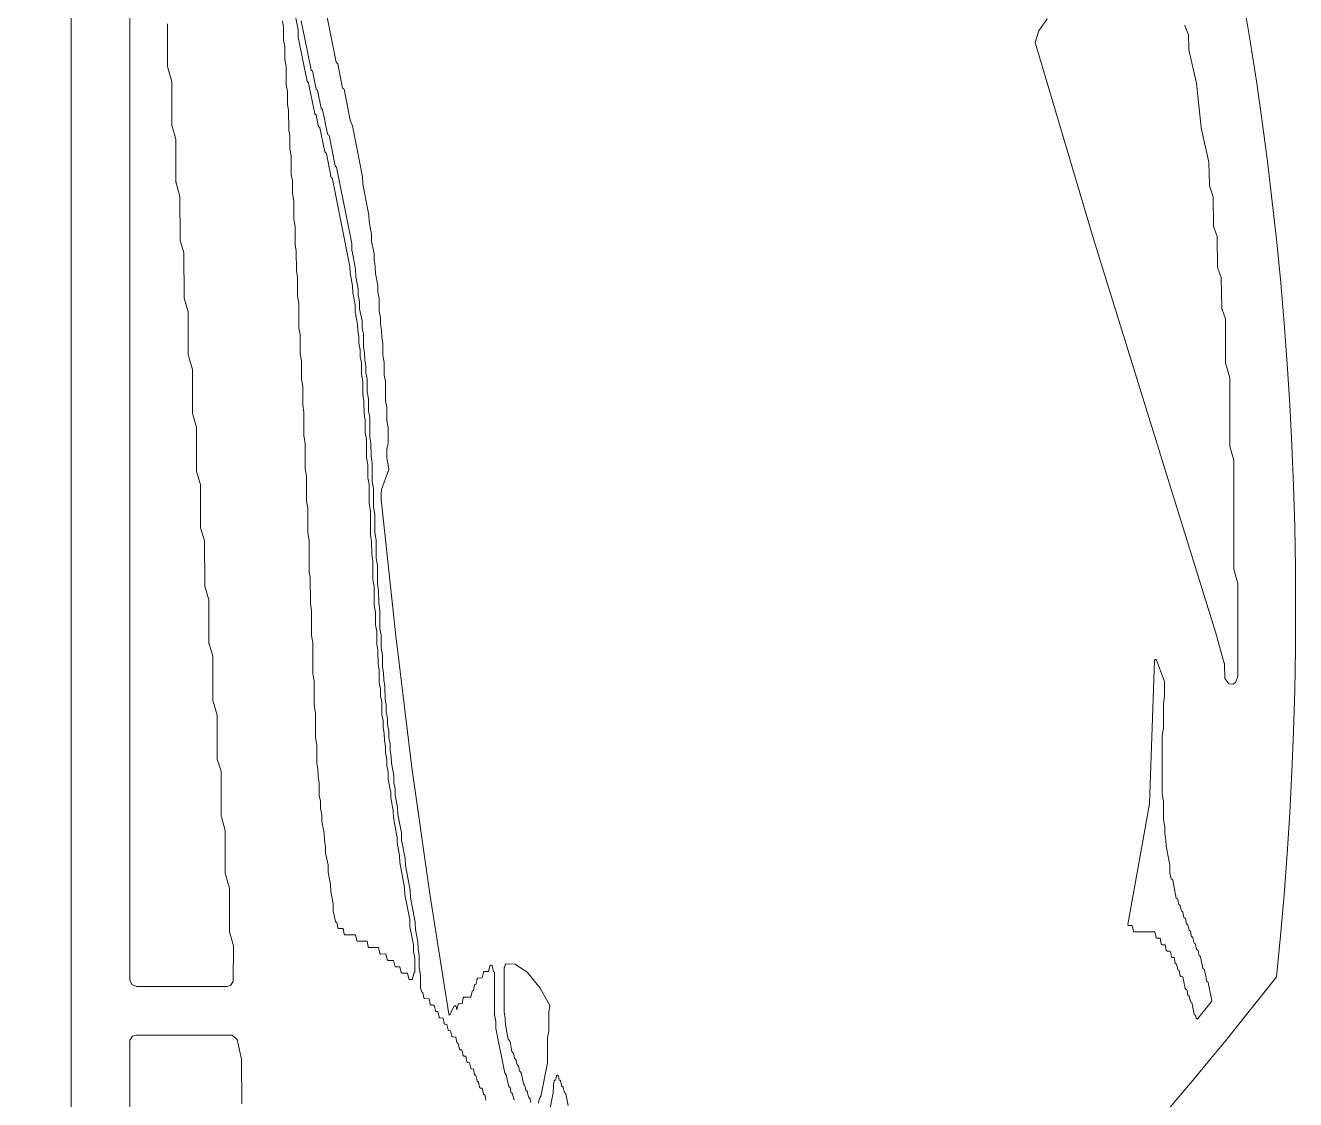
# Model space of a CAD drawing. Header units: inches. Extents: x 36 to 190, y -75 to 56.
# Drawn here: x 145.97 to 153.68, y -15.79 to -9.26 of the extents above; entities that cross this region are included whole.
import ezdxf

# ---------------------------------------------------------------- set-up
doc = ezdxf.new("R2010")
doc.units = ezdxf.units.IN
doc.layers.add('01_ORIGINAL_CAD', color=7, linetype='CONTINUOUS', lineweight=20)
doc.layers.add('03_ADDED_AREAS_SAME_COMPOSITION', color=7, linetype='CONTINUOUS', lineweight=15)

# ---------------------------------------------------------------- blocks, each defined once
blk = doc.blocks.new('06_WAVES')
at = {"layer": '01_ORIGINAL_CAD'}
blk.add_line((36.2477, 17.9065), (36.2477, 55.9005), dxfattribs=at)
for centre, radius, start, end in [((22.064, 33.1953), 21.6191, 354.05829, 36.03187), ((22.0198, 47.8249), 27.364, 300.64801, 321.9453)]:
    blk.add_arc(centre, radius, start, end, dxfattribs=at)
at = {"layer": '03_ADDED_AREAS_SAME_COMPOSITION'}
for points in [[(37.5948, 36.862), (37.6248, 36.7101), (37.6248, 36.7096), (37.6249, 36.7091), (37.6261, 36.6644), (37.6794, 36.3952), (37.6865, 36.3902), (37.6869, 36.3898), (37.6873, 36.3894), (37.6877, 36.389), (37.688, 36.3885), (37.6883, 36.388), (37.6885, 36.3875), (37.6887, 36.387), (37.6889, 36.3865), (37.7261, 36.1989), (37.7316, 36.1965), (37.7321, 36.1962), (37.7326, 36.1959), (37.733, 36.1956), (37.7334, 36.1952), (37.7338, 36.1947), (37.7341, 36.1943), (37.7344, 36.1938), (37.7347, 36.1933), (37.7349, 36.1927), (37.735, 36.1922), (37.7498, 36.12), (37.7535, 36.1191), (37.754, 36.119), (37.7546, 36.1188), (37.7551, 36.1185), (37.7556, 36.1182), (37.7561, 36.1179), (37.7565, 36.1175), (37.7569, 36.1171), (37.7572, 36.1166), (37.7575, 36.1161), (37.7578, 36.1156), (37.7579, 36.115), (37.7581, 36.1145), (37.7871, 35.9678), (37.7942, 35.9627), (37.7946, 35.9624), (37.795, 35.962), (37.7954, 35.9616), (37.7957, 35.9611), (37.796, 35.9606), (37.7962, 35.9601), (37.7964, 35.9596), (37.7966, 35.959), (37.8261, 35.8103), (37.8316, 35.8079), (37.8321, 35.8077), (37.8326, 35.8073), (37.833, 35.807), (37.8334, 35.8066), (37.8338, 35.8062), (37.8342, 35.8057), (37.8344, 35.8052), (37.8347, 35.8047), (37.8349, 35.8042), (37.835, 35.8036), (37.9402, 35.2723), (37.9403, 35.2717), (37.9403, 35.2712), (37.9407, 35.2335), (37.9556, 35.1556), (37.9557, 35.1551), (37.9557, 35.1546), (37.9565, 35.1132), (37.971, 35.039), (37.9711, 35.0385), (37.9711, 35.038), (37.9719, 34.9965), (37.9864, 34.9224), (37.9865, 34.9218), (37.9866, 34.9213), (37.9869, 34.8836), (37.9942, 34.8446), (37.9942, 34.844), (37.9943, 34.8435), (37.9946, 34.8058), (38.0019, 34.7668), (38.0019, 34.7663), (38.002, 34.7658), (38.0027, 34.7244), (38.0096, 34.6891), (38.0097, 34.6885), (38.0097, 34.688), (38.0098, 34.6154), (38.0173, 34.5723), (38.0174, 34.5718), (38.0174, 34.5713), (38.0178, 34.4948), (38.025, 34.4558), (38.0251, 34.4552), (38.0251, 34.4547), (38.0255, 34.3781), (38.0328, 34.3391), (38.0328, 34.3386), (38.0329, 34.338), (38.0332, 34.2615), (38.0405, 34.2224), (38.0406, 34.2219), (38.0406, 34.2214), (38.0407, 34.1099), (38.0482, 34.0668), (38.0483, 34.0663), (38.0483, 34.0658), (38.0487, 33.9893), (38.0559, 33.9503), (38.056, 33.9497), (38.056, 33.9492), (38.0562, 33.8377), (38.0637, 33.7946), (38.0638, 33.7941), (38.0638, 33.7936), (38.0639, 33.6433), (38.0715, 33.6002), (38.0715, 33.5997), (38.0715, 33.5992), (38.0719, 33.5226), (38.0792, 33.4836), (38.0792, 33.4831), (38.0793, 33.4825), (38.0794, 33.3711), (38.0869, 33.328), (38.087, 33.3275), (38.087, 33.327), (38.0871, 33.2155), (38.0947, 33.1725), (38.0947, 33.172), (38.0947, 33.1715), (38.0951, 33.0949), (38.1024, 33.0559), (38.1024, 33.0553), (38.1025, 33.0548), (38.1028, 32.9782), (38.1101, 32.9392), (38.1102, 32.9387), (38.1102, 32.9381), (38.1106, 32.8616), (38.1178, 32.8226), (38.1179, 32.822), (38.1179, 32.8215), (38.1183, 32.7449), (38.1255, 32.7059), (38.1256, 32.7054), (38.1256, 32.7049), (38.1264, 32.6635), (38.1332, 32.6282), (38.1333, 32.6276), (38.1334, 32.6271), (38.1337, 32.5505), (38.141, 32.5115), (38.1411, 32.511), (38.1411, 32.5105), (38.1414, 32.4728), (38.1487, 32.4337), (38.1488, 32.4332), (38.1488, 32.4327), (38.1491, 32.395), (38.1564, 32.356), (38.1565, 32.3555), (38.1565, 32.3549), (38.1568, 32.3173), (38.1641, 32.2782), (38.1642, 32.2777), (38.1642, 32.2772), (38.1646, 32.2395), (38.1718, 32.2005), (38.1719, 32.2), (38.1719, 32.1995), (38.1727, 32.1581), (38.1872, 32.0839), (38.1873, 32.0834), (38.1873, 32.0828), (38.1877, 32.0451), (38.2026, 31.9673), (38.2027, 31.9668), (38.2027, 31.9662), (38.2035, 31.9248), (38.2257, 31.8118), (38.2258, 31.8113), (38.2258, 31.8107), (38.2262, 31.773), (38.2411, 31.6952), (38.2412, 31.6946), (38.2412, 31.6941), (38.242, 31.6527), (38.2719, 31.5008), (38.272, 31.5003), (38.272, 31.4998), (38.2728, 31.4584), (38.3027, 31.3065), (38.3028, 31.3059), (38.3028, 31.3054), (38.3036, 31.264), (38.3258, 31.151), (38.3259, 31.1504), (38.3259, 31.1499), (38.3263, 31.1122), (38.3335, 31.0732), (38.3336, 31.0726), (38.3336, 31.0721), (38.3337, 30.9861), (38.3337, 30.9855), (38.3336, 30.9849), (38.3334, 30.9843), (38.3332, 30.9838), (38.333, 30.9832), (38.3326, 30.9827), (38.3323, 30.9822), (38.3319, 30.9818), (38.3314, 30.9814), (38.3309, 30.981), (38.3273, 30.9787), (38.3208, 30.946), (38.3206, 30.9454), (38.3204, 30.9448), (38.3202, 30.9443), (38.3199, 30.9438), (38.3195, 30.9433), (38.3191, 30.9429), (38.3187, 30.9425), (38.3182, 30.9421), (38.3177, 30.9418), (38.3172, 30.9416), (38.3166, 30.9414), (38.3161, 30.9413), (38.3155, 30.9412), (38.3149, 30.9411), (38.3032, 30.9411), (38.3026, 30.9411), (38.302, 30.9412), (38.3014, 30.9413), (38.3009, 30.9415), (38.3004, 30.9418), (38.2999, 30.9421), (38.2994, 30.9424), (38.299, 30.9428), (38.2986, 30.9432), (38.2982, 30.9437), (38.2979, 30.9442), (38.2976, 30.9447), (38.2974, 30.9452), (38.2973, 30.9458), (38.2897, 30.9796), (38.257, 30.9798), (38.2564, 30.9798), (38.2558, 30.9799), (38.2553, 30.9801), (38.2547, 30.9803), (38.2542, 30.9805), (38.2537, 30.9808), (38.2533, 30.9811), (38.2528, 30.9815), (38.2524, 30.9819), (38.2521, 30.9824), (38.2518, 30.9829), (38.2515, 30.9834), (38.2513, 30.9839), (38.2512, 30.9845), (38.2436, 31.0183), (38.2185, 31.0186), (38.218, 31.0186), (38.2174, 31.0187), (38.2169, 31.0188), (38.2163, 31.019), (38.2158, 31.0193), (38.2153, 31.0196), (38.2148, 31.0199), (38.2144, 31.0203), (38.214, 31.0207), (38.2137, 31.0212), (38.2134, 31.0216), (38.2131, 31.0222), (38.2129, 31.0227), (38.2128, 31.0232), (38.2052, 31.057), (38.1725, 31.0573), (38.1719, 31.0573), (38.1713, 31.0574), (38.1707, 31.0576), (38.1701, 31.0578), (38.1695, 31.0581), (38.169, 31.0584), (38.1686, 31.0588), (38.1681, 31.0592), (38.1677, 31.0597), (38.1674, 31.0602), (38.1671, 31.0607), (38.1669, 31.0613), (38.1667, 31.0619), (38.1583, 31.0961), (38.1264, 31.096), (38.1259, 31.096), (38.1253, 31.0961), (38.1247, 31.0962), (38.1242, 31.0964), (38.1236, 31.0967), (38.1231, 31.097), (38.1227, 31.0973), (38.1222, 31.0977), (38.1218, 31.0981), (38.1215, 31.0986), (38.1212, 31.0991), (38.1209, 31.0996), (38.1207, 31.1001), (38.1206, 31.1007), (38.113, 31.1345), (38.0573, 31.1346), (38.0567, 31.1347), (38.0561, 31.1347), (38.0555, 31.1349), (38.055, 31.1351), (38.0545, 31.1353), (38.054, 31.1356), (38.0535, 31.136), (38.0531, 31.1363), (38.0527, 31.1368), (38.0523, 31.1372), (38.052, 31.1377), (38.0518, 31.1382), (38.0516, 31.1388), (38.0514, 31.1393), (38.0438, 31.1731), (37.9881, 31.1733), (37.9875, 31.1733), (37.987, 31.1734), (37.9864, 31.1735), (37.9859, 31.1737), (37.9854, 31.1739), (37.9849, 31.1742), (37.9844, 31.1746), (37.984, 31.1749), (37.9836, 31.1753), (37.9832, 31.1758), (37.9829, 31.1763), (37.9827, 31.1768), (37.9825, 31.1773), (37.9823, 31.1778), (37.9739, 31.2121), (37.9113, 31.2119), (37.9108, 31.2119), (37.9102, 31.212), (37.9096, 31.2121), (37.9091, 31.2123), (37.9085, 31.2125), (37.908, 31.2128), (37.9076, 31.2132), (37.9071, 31.2136), (37.9067, 31.214), (37.9064, 31.2144), (37.9061, 31.2149), (37.9058, 31.2155), (37.9056, 31.216), (37.9055, 31.2166), (37.8978, 31.2504), (37.8728, 31.2506), (37.8722, 31.2507), (37.8717, 31.2507), (37.8711, 31.2509), (37.8706, 31.2511), (37.87, 31.2513), (37.8696, 31.2516), (37.8691, 31.252), (37.8687, 31.2524), (37.8683, 31.2528), (37.8679, 31.2533), (37.8676, 31.2538), (37.8674, 31.2543), (37.8672, 31.2548), (37.867, 31.2554), (37.86, 31.2888), (37.8562, 31.2896), (37.8557, 31.2897), (37.8551, 31.29), (37.8546, 31.2902), (37.8541, 31.2905), (37.8537, 31.2909), (37.8532, 31.2913), (37.8528, 31.2917), (37.8525, 31.2922), (37.8522, 31.2927), (37.852, 31.2932), (37.8518, 31.2937), (37.8516, 31.2943), (37.8388, 31.3592), (37.8387, 31.3598), (37.8387, 31.3603), (37.8379, 31.4017), (37.8234, 31.4759), (37.8233, 31.4764), (37.8232, 31.4769), (37.8225, 31.5184), (37.808, 31.5925), (37.8079, 31.593), (37.8078, 31.5936), (37.8071, 31.635), (37.7925, 31.7091), (37.7925, 31.7097), (37.7924, 31.7102), (37.7921, 31.7479), (37.7848, 31.7869), (37.7848, 31.7874), (37.7847, 31.7879), (37.784, 31.8294), (37.7694, 31.9035), (37.7694, 31.9041), (37.7693, 31.9046), (37.769, 31.9423), (37.7617, 31.9813), (37.7616, 31.9818), (37.7616, 31.9823), (37.7609, 32.0237), (37.754, 32.059), (37.7539, 32.0596), (37.7539, 32.0601), (37.7535, 32.1367), (37.7463, 32.1757), (37.7462, 32.1762), (37.7462, 32.1767), (37.7454, 32.2182), (37.7386, 32.2534), (37.7385, 32.254), (37.7385, 32.2546), (37.7383, 32.366), (37.7308, 32.4091), (37.7307, 32.4096), (37.7307, 32.4101), (37.7306, 32.5605), (37.7231, 32.6035), (37.723, 32.6041), (37.723, 32.6046), (37.7228, 32.7549), (37.7153, 32.798), (37.7152, 32.7985), (37.7152, 32.799), (37.7151, 32.9882), (37.7075, 33.0313), (37.7075, 33.0318), (37.7074, 33.0323), (37.7073, 33.1827), (37.6998, 33.2257), (37.6997, 33.2263), (37.6997, 33.2268), (37.6993, 33.3811), (37.692, 33.4201), (37.692, 33.4207), (37.6919, 33.4212), (37.6918, 33.6104), (37.6843, 33.6535), (37.6842, 33.654), (37.6842, 33.6545), (37.684, 33.8049), (37.6765, 33.848), (37.6764, 33.8485), (37.6764, 33.849), (37.6763, 33.9993), (37.6687, 34.0424), (37.6687, 34.0429), (37.6687, 34.0434), (37.6685, 34.1938), (37.661, 34.2368), (37.6609, 34.2373), (37.6609, 34.2379), (37.6608, 34.3882), (37.6532, 34.4313), (37.6532, 34.4318), (37.6531, 34.4323), (37.653, 34.5437), (37.6455, 34.5868), (37.6454, 34.5873), (37.6454, 34.5878), (37.6453, 34.6993), (37.6378, 34.7424), (37.6377, 34.7429), (37.6377, 34.7434), (37.6373, 34.8588), (37.63, 34.8978), (37.63, 34.8984), (37.6299, 34.8989), (37.6298, 35.0493), (37.6223, 35.0923), (37.6222, 35.0929), (37.6222, 35.0934), (37.6221, 35.2048), (37.6145, 35.2479), (37.6145, 35.2484), (37.6144, 35.2489), (37.6141, 35.3644), (37.6068, 35.4034), (37.6067, 35.4039), (37.6067, 35.4045), (37.6066, 35.5159), (37.599, 35.559), (37.599, 35.5595), (37.599, 35.56), (37.5988, 35.6715), (37.5913, 35.7145), (37.5912, 35.715), (37.5912, 35.7155), (37.5909, 35.7921), (37.5836, 35.8311), (37.5835, 35.8317), (37.5835, 35.8322), (37.5834, 35.9437), (37.5758, 35.9867), (37.5758, 35.9872), (37.5758, 35.9877), (37.5754, 36.0643), (37.5681, 36.1033), (37.5681, 36.1039), (37.568, 36.1044), (37.5677, 36.2199), (37.5604, 36.2589), (37.5603, 36.2594), (37.5603, 36.2599), (37.5599, 36.3365), (37.5527, 36.3755), (37.5526, 36.3761), (37.5526, 36.3766), (37.5524, 36.488), (37.5449, 36.5311), (37.5448, 36.5316), (37.5448, 36.5321), (37.5445, 36.6087), (37.5372, 36.6477), (37.5371, 36.6482), (37.5371, 36.6488), (37.5367, 36.7254), (37.5295, 36.7644)], [(37.7335, 37.1315), (37.8561, 36.5125), (37.8631, 36.5075), (37.8635, 36.5072), (37.8639, 36.5068), (37.8643, 36.5063), (37.8646, 36.5059), (37.8649, 36.5054), (37.8651, 36.5049), (37.8653, 36.5043), (37.8655, 36.5038), (37.895, 36.3551), (37.9005, 36.3527), (37.901, 36.3524), (37.9015, 36.3521), (37.9019, 36.3518), (37.9024, 36.3514), (37.9027, 36.3509), (37.9031, 36.3505), (37.9034, 36.35), (37.9036, 36.3495), (37.9038, 36.3489), (37.9039, 36.3484), (37.941, 36.1611), (37.9553, 36.127), (37.9555, 36.1265), (37.9557, 36.1259), (38.0168, 35.8171), (38.0169, 35.8165), (38.0169, 35.816), (38.0177, 35.7746), (38.0553, 35.5838), (38.0554, 35.5833), (38.0554, 35.5827), (38.0558, 35.5451), (38.0707, 35.4672), (38.0708, 35.4667), (38.0708, 35.4662), (38.0716, 35.4247), (38.0861, 35.3506), (38.0862, 35.35), (38.0862, 35.3495), (38.0866, 35.3118), (38.0938, 35.2728), (38.0939, 35.2723), (38.0939, 35.2718), (38.0947, 35.2304), (38.1092, 35.1562), (38.1093, 35.1557), (38.1094, 35.1551), (38.1097, 35.1174), (38.117, 35.0784), (38.117, 35.0779), (38.1171, 35.0773), (38.1174, 35.0007), (38.1247, 34.9617), (38.1248, 34.9612), (38.1248, 34.9607), (38.1251, 34.923), (38.1324, 34.884), (38.1325, 34.8835), (38.1325, 34.883), (38.1332, 34.8416), (38.1401, 34.8063), (38.1402, 34.8057), (38.1402, 34.8051), (38.1403, 34.7326), (38.1478, 34.6895), (38.1479, 34.689), (38.1479, 34.6885), (38.1483, 34.6119), (38.1556, 34.5729), (38.1556, 34.5724), (38.1557, 34.5718), (38.156, 34.4564), (38.1633, 34.4174), (38.1634, 34.4168), (38.1634, 34.4163), (38.1638, 34.3397), (38.171, 34.3007), (38.1711, 34.3002), (38.1711, 34.2996), (38.1712, 34.2008), (38.1711, 34.2003), (38.1711, 34.1997), (38.1638, 34.1607), (38.1636, 34.1104), (38.1763, 34.0413), (38.1763, 34.0407), (38.1764, 34.0401), (38.1763, 34.0394), (38.1762, 34.0388), (38.176, 34.0382), (38.1321, 33.9175), (38.1288, 33.8893), (38.1298, 33.8564), (38.2182, 33.0283), (38.3164, 32.2293), (38.4242, 31.4616), (38.5406, 30.7308), (38.5445, 30.7235), (38.5732, 30.7785), (38.5735, 30.779), (38.5738, 30.7795), (38.5742, 30.7799), (38.5746, 30.7803), (38.5751, 30.7807), (38.5756, 30.781), (38.5761, 30.7813), (38.5767, 30.7815), (38.5772, 30.7816), (38.5778, 30.7817), (38.5784, 30.7817), (38.579, 30.7817), (38.5796, 30.7816), (38.5801, 30.7815), (38.5807, 30.7813), (38.5812, 30.7811), (38.5817, 30.7808), (38.5822, 30.7804), (38.5827, 30.7801), (38.5831, 30.7796), (38.5834, 30.7792), (38.5837, 30.7787), (38.584, 30.7781), (38.5842, 30.7776), (38.5843, 30.777), (38.5889, 30.7562), (38.5894, 30.7562), (38.5969, 30.7894), (38.597, 30.7899), (38.5972, 30.7905), (38.5975, 30.791), (38.5978, 30.7915), (38.5982, 30.792), (38.5986, 30.7924), (38.599, 30.7928), (38.5995, 30.7931), (38.6, 30.7934), (38.6006, 30.7937), (38.6011, 30.7938), (38.6017, 30.794), (38.6023, 30.794), (38.6207, 30.7955), (38.6276, 30.8283), (38.6277, 30.8289), (38.6279, 30.8294), (38.6282, 30.8299), (38.6285, 30.8304), (38.6288, 30.8309), (38.6292, 30.8313), (38.6296, 30.8317), (38.6301, 30.832), (38.6306, 30.8323), (38.6311, 30.8326), (38.6317, 30.8328), (38.6322, 30.8329), (38.6328, 30.833), (38.6334, 30.8331), (38.6737, 30.8336), (38.6813, 30.8675), (38.6815, 30.8681), (38.6817, 30.8686), (38.682, 30.8692), (38.6823, 30.8697), (38.6827, 30.8702), (38.6832, 30.8706), (38.6837, 30.871), (38.6842, 30.8713), (38.6847, 30.8716), (38.6902, 30.8741), (38.6967, 30.9063), (38.6968, 30.9068), (38.697, 30.9074), (38.6972, 30.9079), (38.6975, 30.9084), (38.6978, 30.9089), (38.6982, 30.9093), (38.6986, 30.9097), (38.6991, 30.91), (38.6996, 30.9103), (38.7001, 30.9106), (38.7056, 30.9131), (38.712, 30.9452), (38.7121, 30.9458), (38.7123, 30.9464), (38.7126, 30.9469), (38.7129, 30.9474), (38.7132, 30.9478), (38.7136, 30.9483), (38.714, 30.9487), (38.7145, 30.949), (38.715, 30.9493), (38.7155, 30.9496), (38.7161, 30.9498), (38.7166, 30.9499), (38.7172, 30.95), (38.7178, 30.9501), (38.7428, 30.9505), (38.7504, 30.9844), (38.7506, 30.985), (38.7508, 30.9855), (38.751, 30.986), (38.7513, 30.9865), (38.7517, 30.987), (38.7521, 30.9874), (38.7525, 30.9878), (38.7529, 30.9881), (38.7534, 30.9884), (38.7539, 30.9886), (38.7545, 30.9888), (38.755, 30.989), (38.7556, 30.9891), (38.7562, 30.9891), (38.7812, 30.9896), (38.7888, 31.0235), (38.789, 31.024), (38.7892, 31.0245), (38.7894, 31.0251), (38.7897, 31.0256), (38.7901, 31.026), (38.7905, 31.0264), (38.7909, 31.0268), (38.7914, 31.0272), (38.7919, 31.0275), (38.7924, 31.0277), (38.7929, 31.0279), (38.7935, 31.028), (38.7941, 31.0281), (38.7946, 31.0281), (38.7987, 31.0282), (38.7993, 31.0281), (38.7999, 31.028), (38.8004, 31.0279), (38.801, 31.0277), (38.8015, 31.0275), (38.802, 31.0272), (38.8025, 31.0268), (38.8029, 31.0264), (38.8033, 31.026), (38.8037, 31.0255), (38.804, 31.025), (38.8043, 31.0245), (38.8045, 31.0239), (38.8046, 31.0233), (38.8112, 30.9907), (38.8148, 30.9884), (38.8153, 30.988), (38.8157, 30.9876), (38.8162, 30.9872), (38.8165, 30.9867), (38.8168, 30.9862), (38.8171, 30.9857), (38.8173, 30.9851), (38.8174, 30.9845), (38.8175, 30.9839), (38.8176, 30.9833), (38.8177, 30.7291), (38.8253, 30.686), (38.8253, 30.6855), (38.8254, 30.6851), (38.8261, 30.6437), (38.8799, 30.3712), (38.8869, 30.3662), (38.8874, 30.3658), (38.8878, 30.3654), (38.8882, 30.365), (38.8885, 30.3646), (38.8888, 30.3641), (38.889, 30.3636), (38.8892, 30.363), (38.8893, 30.3625), (38.9041, 30.2903), (38.9078, 30.2894), (38.9084, 30.2893), (38.9089, 30.2891), (38.9094, 30.2888), (38.9099, 30.2885), (38.9104, 30.2882), (38.9108, 30.2878), (38.9112, 30.2874), (38.9115, 30.2869), (38.9118, 30.2864), (38.9121, 30.2859), (38.9123, 30.2854), (38.9124, 30.2848), (38.9194, 30.2514), (38.9232, 30.2506), (38.9237, 30.2505), (38.9243, 30.2503), (38.9248, 30.25), (38.9253, 30.2497), (38.9257, 30.2494), (38.9262, 30.249), (38.9265, 30.2485), (38.9269, 30.2481), (38.9272, 30.2476), (38.9274, 30.2471), (38.9276, 30.2465), (38.9278, 30.246), (38.9348, 30.2126), (38.9386, 30.2118), (38.9391, 30.2116), (38.9397, 30.2114)], [(39.1365, 30.061), (39.1743, 30.2528), (39.1755, 30.2976), (39.1755, 30.2981), (39.1756, 30.2986), (39.1808, 30.3247), (39.1809, 30.3252), (39.1811, 30.3258), (39.1813, 30.3263), (39.1816, 30.3268), (39.182, 30.3273), (39.1823, 30.3277), (39.1828, 30.3281), (39.1832, 30.3285), (39.1837, 30.3288), (39.1842, 30.329), (39.1848, 30.3292), (39.1853, 30.3294), (39.1891, 30.3302), (39.1943, 30.3546), (39.1945, 30.3551), (39.1947, 30.3557), (39.1949, 30.3562), (39.1952, 30.3567), (39.1956, 30.3571), (39.196, 30.3576), (39.1964, 30.358), (39.1969, 30.3583), (39.1974, 30.3586), (39.1979, 30.3589), (39.1985, 30.359), (39.199, 30.3592), (39.1996, 30.3593), (39.2002, 30.3593), (39.2008, 30.3593), (39.2013, 30.3592), (39.2019, 30.359), (39.2025, 30.3589), (39.203, 30.3586), (39.2035, 30.3583), (39.204, 30.358), (39.2044, 30.3576), (39.2048, 30.3572), (39.2051, 30.3567), (39.2054, 30.3562), (39.2057, 30.3557), (39.2059, 30.3551), (39.206, 30.3546), (39.2113, 30.3303), (39.215, 30.3295), (39.2156, 30.3293), (39.2161, 30.3291), (39.2166, 30.3289), (39.2171, 30.3286), (39.2176, 30.3282), (39.218, 30.3279), (39.2184, 30.3274), (39.2187, 30.327), (39.219, 30.3265), (39.2193, 30.326), (39.2195, 30.3254), (39.2196, 30.3249), (39.2266, 30.2915), (39.2304, 30.2907), (39.231, 30.2905), (39.2315, 30.2903), (39.232, 30.2901), (39.2325, 30.2898), (39.233, 30.2894), (39.2334, 30.289), (39.2338, 30.2886), (39.2341, 30.2881), (39.2344, 30.2876), (39.2346, 30.2871), (39.2348, 30.2866), (39.235, 30.286), (39.242, 30.2526), (39.2458, 30.2518), (39.2463, 30.2517), (39.2469, 30.2515), (39.2474, 30.2512), (39.2479, 30.2509), (39.2483, 30.2506), (39.2488, 30.2502), (39.2492, 30.2497), (39.2495, 30.2493), (39.2498, 30.2488), (39.25, 30.2482), (39.2502, 30.2477), (39.2504, 30.2471), (39.2645, 30.1762)], [(38.7661, 30.2086), (38.759, 30.242), (38.7553, 30.2428), (38.7547, 30.243), (38.7542, 30.2432), (38.7537, 30.2434), (38.7532, 30.2437), (38.7527, 30.2441), (38.7523, 30.2445), (38.7519, 30.2449), (38.7516, 30.2454), (38.7513, 30.2459), (38.751, 30.2464), (38.7508, 30.2469), (38.7507, 30.2475), (38.7438, 30.2804), (38.7329, 30.2815), (38.7323, 30.2816), (38.7317, 30.2818), (38.7312, 30.282), (38.7306, 30.2822), (38.7301, 30.2825), (38.7297, 30.2829), (38.7292, 30.2833), (38.7289, 30.2837), (38.7285, 30.2842), (38.7282, 30.2847), (38.728, 30.2852), (38.7278, 30.2858), (38.7276, 30.2863), (38.7212, 30.3184), (38.7157, 30.3209), (38.7152, 30.3211), (38.7147, 30.3214), (38.7143, 30.3218), (38.7138, 30.3222), (38.7135, 30.3226), (38.7131, 30.323), (38.7128, 30.3235), (38.7126, 30.324), (38.7124, 30.3246), (38.7123, 30.3251), (38.7052, 30.3585), (38.7015, 30.3593), (38.7009, 30.3595), (38.7004, 30.3597), (38.6999, 30.3599), (38.6994, 30.3602), (38.6989, 30.3606), (38.6985, 30.361), (38.6981, 30.3614), (38.6978, 30.3618), (38.6975, 30.3623), (38.6972, 30.3629), (38.697, 30.3634), (38.6969, 30.3639), (38.6899, 30.3969), (38.6791, 30.398), (38.6785, 30.3981), (38.6779, 30.3983), (38.6774, 30.3985), (38.6769, 30.3987), (38.6764, 30.399), (38.6759, 30.3994), (38.6755, 30.3997), (38.6751, 30.4002), (38.6747, 30.4006), (38.6744, 30.4011), (38.6742, 30.4017), (38.674, 30.4022), (38.6738, 30.4028), (38.6669, 30.4357), (38.656, 30.4368), (38.6554, 30.4369), (38.6549, 30.4371), (38.6543, 30.4373), (38.6538, 30.4375), (38.6533, 30.4378), (38.6528, 30.4382), (38.6524, 30.4385), (38.652, 30.439), (38.6517, 30.4394), (38.6514, 30.4399), (38.6511, 30.4405), (38.6509, 30.441), (38.6508, 30.4416), (38.6438, 30.4745), (38.6329, 30.4756), (38.6324, 30.4757), (38.6318, 30.4759), (38.6313, 30.4761), (38.6308, 30.4763), (38.6303, 30.4766), (38.6298, 30.4769), (38.6294, 30.4773), (38.629, 30.4777), (38.6286, 30.4782), (38.6283, 30.4787), (38.6281, 30.4792), (38.6279, 30.4797), (38.6277, 30.4803), (38.6201, 30.5142), (38.6104, 30.5144), (38.6098, 30.5145), (38.6092, 30.5146), (38.6087, 30.5147), (38.6081, 30.5149), (38.6076, 30.5152), (38.6071, 30.5155), (38.6067, 30.5158), (38.6062, 30.5162), (38.6059, 30.5166), (38.6055, 30.5171), (38.6052, 30.5176), (38.605, 30.5181), (38.6048, 30.5187), (38.6046, 30.5192), (38.5982, 30.5513), (38.5927, 30.5538), (38.5922, 30.554), (38.5917, 30.5543), (38.5913, 30.5547), (38.5909, 30.5551), (38.5905, 30.5555), (38.5901, 30.5559), (38.5899, 30.5564), (38.5896, 30.5569), (38.5894, 30.5575), (38.5893, 30.558), (38.5824, 30.5908), (38.564, 30.592), (38.5634, 30.5921), (38.5628, 30.5922), (38.5622, 30.5924), (38.5617, 30.5927), (38.5612, 30.593), (38.5607, 30.5933), (38.5602, 30.5937), (38.5598, 30.5941), (38.5595, 30.5946), (38.5592, 30.5951), (38.5589, 30.5957), (38.5587, 30.5962), (38.5585, 30.5968), (38.5516, 30.6297), (38.5407, 30.6309), (38.5401, 30.631), (38.5396, 30.6311), (38.539, 30.6313), (38.5385, 30.6315), (38.538, 30.6318), (38.5375, 30.6322), (38.5371, 30.6326), (38.5367, 30.633), (38.5364, 30.6335), (38.5361, 30.634), (38.5358, 30.6345), (38.5356, 30.635), (38.5355, 30.6356), (38.5285, 30.6685), (38.5177, 30.6697), (38.5171, 30.6698), (38.5165, 30.6699), (38.516, 30.6701), (38.5155, 30.6704), (38.515, 30.6707), (38.5145, 30.671), (38.5141, 30.6714), (38.5137, 30.6718), (38.5133, 30.6723), (38.513, 30.6728), (38.5128, 30.6733), (38.5126, 30.6738), (38.5124, 30.6744), (38.5055, 30.7072), (38.4871, 30.7084), (38.4865, 30.7085), (38.486, 30.7086), (38.4854, 30.7088), (38.4849, 30.7091), (38.4843, 30.7094), (38.4838, 30.7097), (38.4834, 30.7101), (38.483, 30.7105), (38.4826, 30.711), (38.4823, 30.7115), (38.482, 30.712), (38.4818, 30.7126), (38.4817, 30.7132), (38.4747, 30.7461), (38.4639, 30.7473), (38.4633, 30.7473), (38.4627, 30.7475), (38.4622, 30.7477), (38.4617, 30.7479), (38.4612, 30.7482), (38.4607, 30.7486), (38.4603, 30.7489), (38.4599, 30.7494), (38.4596, 30.7498), (38.4593, 30.7503), (38.459, 30.7508), (38.4588, 30.7514), (38.4586, 30.7519), (38.451, 30.7857), (38.4337, 30.786), (38.4331, 30.786), (38.4325, 30.7861), (38.432, 30.7863), (38.4314, 30.7865), (38.4309, 30.7867), (38.4304, 30.787), (38.43, 30.7873), (38.4296, 30.7877), (38.4292, 30.7881), (38.4288, 30.7886), (38.4285, 30.7891), (38.4283, 30.7896), (38.4281, 30.7901), (38.4279, 30.7907), (38.4203, 30.8245), (38.3953, 30.8248), (38.3947, 30.8248), (38.3941, 30.8249), (38.3936, 30.825), (38.393, 30.8252), (38.3925, 30.8255), (38.392, 30.8258), (38.3915, 30.8261), (38.3911, 30.8265), (38.3907, 30.827), (38.3903, 30.8274), (38.39, 30.8279), (38.3898, 30.8285), (38.3896, 30.829), (38.3895, 30.8296), (38.383, 30.8617), (38.3775, 30.8641), (38.377, 30.8644), (38.3765, 30.8647), (38.3761, 30.865), (38.3757, 30.8654), (38.3753, 30.8658), (38.3749, 30.8663), (38.3747, 30.8668), (38.3744, 30.8673), (38.3742, 30.8679), (38.3741, 30.8684), (38.3689, 30.8945), (38.3688, 30.8951), (38.3688, 30.8957), (38.3687, 30.9682), (38.3612, 31.0113), (38.3611, 31.0118), (38.3611, 31.0123), (38.361, 31.0849), (38.3534, 31.1279), (38.3534, 31.1284), (38.3534, 31.1289), (38.3526, 31.1703), (38.3381, 31.2444), (38.338, 31.2449), (38.3379, 31.2454), (38.3367, 31.2902), (38.3073, 31.4388), (38.3072, 31.4393), (38.3072, 31.4398), (38.3059, 31.4845), (38.2765, 31.6331), (38.2764, 31.6337), (38.2764, 31.6342), (38.2756, 31.6756), (38.2534, 31.7886), (38.2533, 31.7892), (38.2533, 31.7897), (38.2525, 31.8311), (38.2303, 31.9441), (38.2302, 31.9447), (38.2301, 31.9452), (38.2294, 31.9866), (38.2149, 32.0608), (38.2148, 32.0613), (38.2147, 32.0619), (38.2144, 32.0995), (38.2071, 32.1386), (38.2071, 32.1391), (38.207, 32.1396), (38.2063, 32.181), (38.1917, 32.2551), (38.1917, 32.2557), (38.1916, 32.2562), (38.1913, 32.2939), (38.184, 32.3329), (38.1839, 32.3335), (38.1839, 32.334), (38.1836, 32.3717), (38.1763, 32.4107), (38.1762, 32.4112), (38.1762, 32.4118), (38.1759, 32.4494), (38.1686, 32.4885), (38.1685, 32.489), (38.1685, 32.4895), (38.1682, 32.5272), (38.1609, 32.5662), (38.1608, 32.5667), (38.1608, 32.5672), (38.1601, 32.6086), (38.1532, 32.6439), (38.1531, 32.6445), (38.1531, 32.6451), (38.1527, 32.7216), (38.1455, 32.7606), (38.1454, 32.7611), (38.1454, 32.7616), (38.1446, 32.8031), (38.1378, 32.8383), (38.1377, 32.8389), (38.1376, 32.8395), (38.1375, 32.912), (38.13, 32.9551), (38.1299, 32.9556), (38.1299, 32.9561), (38.1296, 33.0327), (38.1223, 33.0717), (38.1222, 33.0722), (38.1222, 33.0728), (38.1221, 33.1842), (38.1145, 33.2273), (38.1145, 33.2278), (38.1145, 33.2283), (38.1141, 33.3049), (38.1068, 33.3439), (38.1068, 33.3444), (38.1067, 33.345), (38.1066, 33.4564), (38.0991, 33.4995), (38.099, 33.5), (38.099, 33.5005), (38.0989, 33.612), (38.0913, 33.655), (38.0913, 33.6556), (38.0912, 33.6561), (38.0911, 33.7675), (38.0836, 33.8106), (38.0835, 33.8111), (38.0835, 33.8116), (38.0834, 33.9231), (38.0759, 33.9661), (38.0758, 33.9666), (38.0758, 33.9672), (38.0756, 34.0786), (38.0681, 34.1217), (38.068, 34.1222), (38.068, 34.1227), (38.0677, 34.1993), (38.0604, 34.2383), (38.0603, 34.2388), (38.0603, 34.2393), (38.0599, 34.3548), (38.0527, 34.3938), (38.0526, 34.3944), (38.0526, 34.3949), (38.0525, 34.4675), (38.0449, 34.5105), (38.0449, 34.511), (38.0448, 34.5115), (38.0445, 34.5881), (38.0372, 34.6271), (38.0371, 34.6276), (38.0371, 34.6282), (38.0368, 34.6659), (38.0295, 34.7049), (38.0294, 34.7054), (38.0294, 34.7059), (38.0287, 34.7473), (38.0218, 34.7826), (38.0217, 34.7831), (38.0217, 34.7837), (38.0213, 34.8603), (38.0141, 34.8993), (38.014, 34.8998), (38.014, 34.9003), (38.0132, 34.9417), (37.9987, 35.0159), (37.9986, 35.0164), (37.9986, 35.017), (37.9982, 35.0546), (37.991, 35.0937), (37.9909, 35.0942), (37.9909, 35.0947), (37.9901, 35.1361), (37.9756, 35.2102), (37.9755, 35.2107), (37.9754, 35.2112), (37.9742, 35.2559), (37.9525, 35.3657), (37.9524, 35.3662), (37.9523, 35.3667), (37.9511, 35.4114), (37.8593, 35.875), (37.8523, 35.88), (37.8518, 35.8804), (37.8514, 35.8808), (37.8511, 35.8812), (37.8507, 35.8816), (37.8504, 35.8821), (37.8502, 35.8826), (37.85, 35.8832), (37.8499, 35.8837), (37.8131, 36.0693), (37.8061, 36.0743), (37.8057, 36.0747), (37.8053, 36.075), (37.8049, 36.0755), (37.8046, 36.0759), (37.8043, 36.0764), (37.8041, 36.0769), (37.8039, 36.0775), (37.8037, 36.078), (37.7742, 36.2267), (37.7687, 36.2291), (37.7682, 36.2294), (37.7677, 36.2297), (37.7673, 36.23), (37.7668, 36.2304), (37.7665, 36.2309), (37.7661, 36.2313), (37.7658, 36.2318), (37.7656, 36.2323), (37.7654, 36.2329), (37.7653, 36.2334), (37.7434, 36.3433), (37.738, 36.3457), (37.7374, 36.346), (37.737, 36.3463), (37.7365, 36.3466), (37.7361, 36.347), (37.7357, 36.3474), (37.7354, 36.3479), (37.7351, 36.3484), (37.7348, 36.3489), (37.7346, 36.3495), (37.7345, 36.35), (37.7126, 36.4598), (37.7072, 36.4623), (37.7067, 36.4625), (37.7062, 36.4628), (37.7057, 36.4632), (37.7053, 36.4636), (37.7049, 36.464), (37.7046, 36.4645), (37.7043, 36.465), (37.7041, 36.4655), (37.7039, 36.466), (37.7037, 36.4666), (37.6447, 36.7647)], [(36.8328, 36.7464), (36.8329, 36.4867), (36.8331, 36.4832), (36.8339, 36.4798), (36.8578, 36.3964), (36.8579, 36.1367), (36.8581, 36.1332), (36.8589, 36.1298), (36.8828, 36.0464), (36.8829, 35.7867), (36.8831, 35.7832), (36.8839, 35.7798), (36.9078, 35.6964), (36.9079, 35.4367), (36.9082, 35.4329), (36.909, 35.4292), (36.932, 35.3558), (36.9329, 35.0866), (36.9331, 35.0832), (36.9339, 35.0798), (36.9578, 34.9964), (36.9579, 34.7367), (36.9581, 34.7332), (36.9589, 34.7298), (36.9828, 34.6464), (36.9829, 34.3867), (36.9831, 34.3832), (36.9839, 34.3798), (37.0078, 34.2964), (37.0079, 34.0367), (37.0081, 34.0332), (37.0089, 34.0298), (37.0328, 33.9464), (37.0329, 33.6867), (37.0332, 33.6829), (37.034, 33.6792), (37.057, 33.6058), (37.0579, 33.3366), (37.0581, 33.3332), (37.0589, 33.3298), (37.0828, 33.2464), (37.0829, 32.9867), (37.0832, 32.9829), (37.084, 32.9792), (37.107, 32.9058), (37.1079, 32.6366), (37.1081, 32.6332), (37.1089, 32.6298), (37.1328, 32.5464), (37.1329, 32.2867), (37.1332, 32.2829), (37.134, 32.2792), (37.157, 32.2058), (37.1579, 31.9366), (37.1581, 31.9332), (37.1589, 31.9298), (37.1828, 31.8464), (37.1829, 31.5867), (37.1831, 31.5832), (37.1839, 31.5798), (37.2078, 31.4964), (37.2079, 31.2367), (37.2081, 31.2332), (37.2089, 31.2298), (37.2327, 31.1465), (37.2316, 30.9291), (37.2153, 30.9046), (37.194, 30.8982), (36.6427, 30.8982), (36.6145, 30.9099), (36.6028, 30.9381), (36.6028, 38.8639)], [(43.0103, 36.7385), (43.0112, 36.7359), (43.0321, 36.6798), (43.0346, 36.5939), (43.0352, 36.5891), (43.0812, 36.3854), (43.1097, 36.117), (43.1102, 36.1141), (43.157, 35.9067), (43.1596, 35.7692), (43.1599, 35.7654), (43.1609, 35.7617), (43.1828, 35.6958), (43.1846, 35.5194), (43.1848, 35.5165), (43.1853, 35.5136), (43.1862, 35.5109), (43.207, 35.455), (43.2096, 35.2693), (43.2098, 35.2664), (43.2103, 35.2636), (43.2112, 35.2609), (43.232, 35.205), (43.2346, 35.0193), (43.2348, 35.0164), (43.2353, 35.0136), (43.2362, 35.0109), (43.257, 34.9551), (43.2579, 34.6866), (43.2581, 34.6832), (43.2589, 34.6798), (43.2828, 34.5964), (43.2829, 34.1867), (43.2831, 34.1832), (43.2839, 34.1798), (43.3078, 34.0964), (43.3078, 33.4396), (43.308, 33.4362), (43.3087, 33.4329), (43.3328, 33.3465), (43.3328, 32.7811), (43.3187, 32.7454), (43.3037, 32.7354), (43.278, 32.7379), (43.2542, 32.7704), (43.2509, 32.8576), (43.2506, 32.8606), (43.25, 32.8635), (43.1988, 33.0442), (43.1987, 33.0449), (42.4549, 35.4394), (42.1018, 36.6328), (42.1244, 36.703), (42.1741, 36.7775)], [(39.0387, 30.1946), (39.0352, 30.212), (39.0343, 30.2153), (39.0329, 30.2184), (39.0312, 30.2213), (39.029, 30.224), (39.0266, 30.2263), (39.0243, 30.228), (39.019, 30.2531), (39.0181, 30.2561), (39.0169, 30.2591), (39.0153, 30.2618), (39.0133, 30.2644), (39.0111, 30.2666), (39.0086, 30.2686), (39.0085, 30.2686), (39.0036, 30.2919), (39.0028, 30.295), (39.0015, 30.2979), (38.9999, 30.3007), (38.998, 30.3032), (38.9957, 30.3055), (38.9933, 30.3073), (38.9813, 30.3673), (38.9804, 30.3706), (38.9791, 30.3738), (38.9774, 30.3767), (38.9752, 30.3794), (38.9728, 30.3817), (38.9704, 30.3834), (38.9652, 30.4085), (38.9643, 30.4115), (38.9631, 30.4145), (38.9615, 30.4172), (38.9595, 30.4197), (38.9573, 30.422), (38.9548, 30.424), (38.9547, 30.424), (38.9498, 30.4473), (38.9489, 30.4504), (38.9477, 30.4533), (38.9461, 30.456), (38.9441, 30.4586), (38.9419, 30.4608), (38.9394, 30.4628), (38.9393, 30.4628), (38.9344, 30.4861), (38.9336, 30.4892), (38.9323, 30.4921), (38.9307, 30.4949), (38.9288, 30.4974), (38.9265, 30.4997), (38.9241, 30.5016), (38.9121, 30.5615), (38.9112, 30.5648), (38.9099, 30.568), (38.9082, 30.5709), (38.906, 30.5736), (38.9036, 30.5759), (38.9014, 30.5774), (38.8838, 30.6667), (38.8834, 30.7026), (38.883, 30.7069), (38.8761, 30.7442), (38.876, 31.0102), (38.8774, 31.0121), (38.8791, 31.0149), (38.8804, 31.018), (38.8812, 31.0212), (38.8841, 31.0357), (38.9443, 31.0339), (39.0174, 30.9835), (39.0948, 30.8893), (39.1543, 30.7836), (39.148, 30.7421), (39.1477, 30.7383), (39.1477, 30.6285), (39.1405, 30.587), (39.1401, 30.5827), (39.1401, 30.4343), (39.0999, 30.23), (39.0974, 30.2281), (39.0952, 30.2258), (39.0933, 30.2233), (39.0917, 30.2206), (39.0905, 30.2177), (39.0896, 30.2146), (39.0843, 30.1894)], [(36.6028, 25.1691), (36.6039, 30.5723), (36.6202, 30.5967), (36.6414, 30.6031), (37.2255, 30.602), (37.2556, 30.5773), (37.282, 30.457), (37.2829, 30.1866)]]:
    blk.add_lwpolyline(points, dxfattribs=at)
blk.add_lwpolyline([(43.076, 30.7237), (43.0705, 30.7262), (43.07, 30.7264), (43.0695, 30.7267), (43.0691, 30.7271), (43.0686, 30.7275), (43.0683, 30.7279), (43.0679, 30.7284), (43.0676, 30.7288), (43.0674, 30.7294), (43.0672, 30.7299), (43.0671, 30.7305), (43.0529, 30.8014), (43.0474, 30.8039), (43.0469, 30.8041), (43.0465, 30.8044), (43.046, 30.8048), (43.0456, 30.8051), (43.0452, 30.8056), (43.0449, 30.806), (43.0446, 30.8065), (43.0443, 30.807), (43.0441, 30.8076), (43.044, 30.8081), (43.037, 30.8415), (43.0332, 30.8423), (43.0327, 30.8425), (43.0321, 30.8427), (43.0316, 30.8429), (43.0311, 30.8432), (43.0307, 30.8436), (43.0302, 30.8439), (43.0299, 30.8444), (43.0295, 30.8448), (43.0292, 30.8453), (43.029, 30.8458), (43.0288, 30.8464), (43.0286, 30.8469), (43.0216, 30.8803), (43.0178, 30.8811), (43.0173, 30.8813), (43.0167, 30.8815), (43.0162, 30.8818), (43.0157, 30.8821), (43.0153, 30.8824), (43.0148, 30.8828), (43.0145, 30.8832), (43.0141, 30.8837), (43.0138, 30.8842), (43.0136, 30.8847), (43.0134, 30.8853), (43.0132, 30.8858), (42.9986, 30.9576), (42.9877, 30.9587), (42.9872, 30.9588), (42.9866, 30.959), (42.986, 30.9592), (42.9855, 30.9594), (42.985, 30.9597), (42.9845, 30.9601), (42.9841, 30.9604), (42.9837, 30.9609), (42.9834, 30.9614), (42.9831, 30.9619), (42.9828, 30.9624), (42.9826, 30.9629), (42.9825, 30.9635), (42.976, 30.9956), (42.9706, 30.998), (42.9701, 30.9983), (42.9696, 30.9986), (42.9691, 30.9989), (42.9687, 30.9993), (42.9683, 30.9997), (42.968, 31.0002), (42.9677, 31.0007), (42.9675, 31.0012), (42.9673, 31.0017), (42.9671, 31.0023), (42.9601, 31.0357), (42.9563, 31.0365), (42.9558, 31.0366), (42.9552, 31.0368), (42.9547, 31.0371), (42.9542, 31.0374), (42.9538, 31.0377), (42.9534, 31.0381), (42.953, 31.0386), (42.9526, 31.039), (42.9523, 31.0395), (42.9521, 31.04), (42.9519, 31.0406), (42.9517, 31.0411), (42.9448, 31.074), (42.9339, 31.0752), (42.9333, 31.0753), (42.9328, 31.0754), (42.9322, 31.0756), (42.9317, 31.0759), (42.9312, 31.0762), (42.9308, 31.0765), (42.9303, 31.0769), (42.9299, 31.0773), (42.9296, 31.0778), (42.9293, 31.0783), (42.929, 31.0788), (42.9288, 31.0794), (42.9287, 31.0799), (42.9218, 31.1127), (42.9034, 31.114), (42.9028, 31.114), (42.9022, 31.1142), (42.9017, 31.1143), (42.9011, 31.1146), (42.9006, 31.1149), (42.9001, 31.1152), (42.8997, 31.1156), (42.8993, 31.116), (42.8989, 31.1165), (42.8986, 31.117), (42.8983, 31.1175), (42.8981, 31.1181), (42.898, 31.1186), (42.8903, 31.1525), (42.873, 31.1527), (42.8724, 31.1528), (42.8719, 31.1528), (42.8713, 31.153), (42.8708, 31.1532), (42.8702, 31.1534), (42.8698, 31.1537), (42.8693, 31.1541), (42.8689, 31.1544), (42.8685, 31.1549), (42.8681, 31.1553), (42.8678, 31.1558), (42.8676, 31.1563), (42.8674, 31.1568), (42.8672, 31.1574), (42.8596, 31.1912), (42.8423, 31.1915), (42.8417, 31.1915), (42.8411, 31.1916), (42.8406, 31.1918), (42.84, 31.192), (42.8395, 31.1922), (42.839, 31.1925), (42.8386, 31.1928), (42.8381, 31.1932), (42.8377, 31.1936), (42.8374, 31.1941), (42.8371, 31.1946), (42.8368, 31.1951), (42.8366, 31.1956), (42.8365, 31.1962), (42.8289, 31.2299), (42.7041, 31.2299), (42.7035, 31.2299), (42.7029, 31.23), (42.7024, 31.2301), (42.7018, 31.2303), (42.7013, 31.2306), (42.7008, 31.2308), (42.7003, 31.2312), (42.6999, 31.2316), (42.6995, 31.232), (42.6991, 31.2324), (42.6988, 31.2329), (42.6986, 31.2335), (42.6984, 31.234), (42.6982, 31.2346), (42.6906, 31.2684), (42.6698, 31.2686), (42.6692, 31.2687), (42.6687, 31.2688), (42.6681, 31.2689), (42.6676, 31.2691), (42.667, 31.2694), (42.6666, 31.2697), (42.6661, 31.27), (42.6657, 31.2704), (42.6653, 31.2708), (42.6649, 31.2713), (42.6646, 31.2718), (42.6644, 31.2723), (42.6642, 31.2728), (42.664, 31.2734), (42.6639, 31.274), (42.6639, 31.2746), (42.6639, 31.2751), (42.664, 31.2757), (42.7967, 32.0076), (42.8263, 32.8787), (42.8263, 32.8793), (42.8264, 32.8799), (42.8266, 32.8804), (42.8268, 32.881), (42.8271, 32.8815), (42.8274, 32.882), (42.8277, 32.8824), (42.8281, 32.8829), (42.8286, 32.8832), (42.8291, 32.8836), (42.8296, 32.8839), (42.8301, 32.8841), (42.8307, 32.8843), (42.8313, 32.8844), (42.8318, 32.8845), (42.8324, 32.8845), (42.833, 32.8844), (42.8336, 32.8843), (42.8342, 32.8842), (42.8347, 32.884), (42.8352, 32.8837), (42.8357, 32.8834), (42.8362, 32.883), (42.8366, 32.8826), (42.837, 32.8822), (42.8373, 32.8817), (42.8376, 32.8812), (42.8379, 32.8806), (42.8873, 32.7509), (42.8875, 32.7504), (42.8876, 32.7499), (42.8877, 32.7493), (42.8877, 32.7488), (42.8877, 32.6628), (42.8877, 32.6623), (42.8876, 32.6618), (42.8801, 32.6186), (42.8801, 32.4683), (42.8801, 32.4678), (42.88, 32.4673), (42.8725, 32.4241), (42.8727, 32.0667), (42.8802, 32.0236), (42.8803, 32.0231), (42.8803, 32.0226), (42.8804, 31.9111), (42.8879, 31.8681), (42.888, 31.8676), (42.888, 31.8671), (42.8887, 31.8257), (42.8956, 31.7904), (42.8957, 31.7899), (42.8957, 31.7893), (42.8961, 31.7517), (42.9187, 31.6349), (42.9188, 31.6345), (42.9188, 31.634), (42.9201, 31.5892), (42.9277, 31.5512), (42.9332, 31.5488), (42.9337, 31.5485), (42.9342, 31.5482), (42.9346, 31.5479), (42.9351, 31.5475), (42.9354, 31.547), (42.9358, 31.5466), (42.9361, 31.5461), (42.9363, 31.5456), (42.9365, 31.545), (42.9366, 31.5445), (42.9585, 31.4346), (42.9639, 31.4322), (42.9645, 31.432), (42.9649, 31.4317), (42.9654, 31.4313), (42.9658, 31.4309), (42.9662, 31.4305), (42.9665, 31.43), (42.9668, 31.4296), (42.9671, 31.429), (42.9672, 31.4285), (42.9674, 31.428), (42.9744, 31.3946), (42.9782, 31.3938), (42.9787, 31.3936), (42.9793, 31.3934), (42.9798, 31.3931), (42.9803, 31.3928), (42.9807, 31.3925), (42.9812, 31.3921), (42.9815, 31.3917), (42.9819, 31.3912), (42.9822, 31.3907), (42.9824, 31.3902), (42.9826, 31.3897), (42.9828, 31.3891), (42.9898, 31.3557), (42.9935, 31.3549), (42.9941, 31.3548), (42.9946, 31.3546), (42.9952, 31.3543), (42.9956, 31.354), (42.9961, 31.3537), (42.9965, 31.3533), (42.9969, 31.3529), (42.9973, 31.3524), (42.9976, 31.3519), (42.9978, 31.3514), (42.998, 31.3508), (42.9981, 31.3503), (43.0052, 31.3169), (43.0089, 31.3161), (43.0095, 31.3159), (43.01, 31.3157), (43.0105, 31.3155), (43.011, 31.3152), (43.0115, 31.3148), (43.0119, 31.3144), (43.0123, 31.314), (43.0126, 31.3136), (43.0129, 31.3131), (43.0132, 31.3125), (43.0134, 31.312), (43.0135, 31.3115), (43.0206, 31.2781), (43.0243, 31.2772), (43.0249, 31.2771), (43.0254, 31.2769), (43.0259, 31.2766), (43.0264, 31.2763), (43.0269, 31.276), (43.0273, 31.2756), (43.0277, 31.2752), (43.028, 31.2747), (43.0283, 31.2742), (43.0286, 31.2737), (43.0287, 31.2732), (43.0289, 31.2726), (43.0359, 31.2392), (43.0397, 31.2384), (43.0402, 31.2383), (43.0408, 31.2381), (43.0413, 31.2378), (43.0418, 31.2375), (43.0422, 31.2372), (43.0427, 31.2368), (43.043, 31.2363), (43.0434, 31.2359), (43.0437, 31.2354), (43.0439, 31.2349), (43.0441, 31.2343), (43.0443, 31.2338), (43.0513, 31.2004), (43.0551, 31.1996), (43.0556, 31.1994), (43.0561, 31.1992), (43.0567, 31.199), (43.0572, 31.1987), (43.0576, 31.1983), (43.058, 31.1979), (43.0584, 31.1975), (43.0588, 31.197), (43.0591, 31.1966), (43.0593, 31.196), (43.0595, 31.1955), (43.0596, 31.1949), (43.0667, 31.1616), (43.0704, 31.1607), (43.071, 31.1606), (43.0715, 31.1604), (43.072, 31.1601), (43.0725, 31.1598), (43.073, 31.1595), (43.0734, 31.1591), (43.0738, 31.1587), (43.0741, 31.1582), (43.0744, 31.1577), (43.0747, 31.1572), (43.0749, 31.1567), (43.075, 31.1561), (43.0821, 31.1227), (43.0858, 31.1219), (43.0864, 31.1218), (43.0869, 31.1215), (43.0874, 31.1213), (43.0879, 31.121), (43.0884, 31.1207), (43.0888, 31.1203), (43.0892, 31.1198), (43.0895, 31.1194), (43.0898, 31.1189), (43.0901, 31.1184), (43.0903, 31.1178), (43.0904, 31.1173), (43.0974, 31.0839), (43.1012, 31.0831), (43.1017, 31.0829), (43.1023, 31.0827), (43.1028, 31.0825), (43.1033, 31.0822), (43.1038, 31.0818), (43.1042, 31.0814), (43.1046, 31.081), (43.1049, 31.0805), (43.1052, 31.08), (43.1055, 31.0795), (43.1056, 31.0789), (43.1058, 31.0784), (43.12, 31.0074), (43.1254, 31.005), (43.1259, 31.0047), (43.1264, 31.0044), (43.1269, 31.0041), (43.1273, 31.0037), (43.1276, 31.0033), (43.128, 31.0028), (43.1283, 31.0023), (43.1285, 31.0018), (43.1287, 31.0013), (43.1289, 31.0007), (43.1436, 30.9285), (43.1473, 30.9277), (43.1479, 30.9275), (43.1484, 30.9273), (43.1489, 30.9271), (43.1494, 30.9267), (43.1499, 30.9264), (43.1503, 30.926), (43.1507, 30.9256), (43.1511, 30.9251), (43.1514, 30.9246), (43.1516, 30.9241), (43.1518, 30.9235), (43.1519, 30.923), (43.1739, 30.8127), (43.174, 30.8121), (43.174, 30.8115), (43.174, 30.8109), (43.1739, 30.8104), (43.1738, 30.8098), (43.1736, 30.8093), (43.1733, 30.8087), (43.173, 30.8082), (43.1727, 30.8078), (43.0899, 30.7045), (43.0895, 30.704), (43.089, 30.7036), (43.0886, 30.7033), (43.0881, 30.7029), (43.0875, 30.7027), (43.087, 30.7025), (43.0864, 30.7023), (43.0858, 30.7022), (43.0852, 30.7022), (43.0846, 30.7022), (43.084, 30.7023), (43.0835, 30.7025), (43.0829, 30.7027), (43.0824, 30.7029), (43.0819, 30.7032), (43.0814, 30.7036), (43.081, 30.704), (43.0806, 30.7044), (43.0802, 30.7049), (43.0799, 30.7054), (43.0796, 30.7059), (43.0794, 30.7065), (43.0793, 30.707)], close=True, dxfattribs=at)

msp = doc.modelspace()

# ---------------------------------------------------------------- block references
msp.add_blockref('06_WAVES', (110, -46))

doc.saveas('drawing.dxf')
